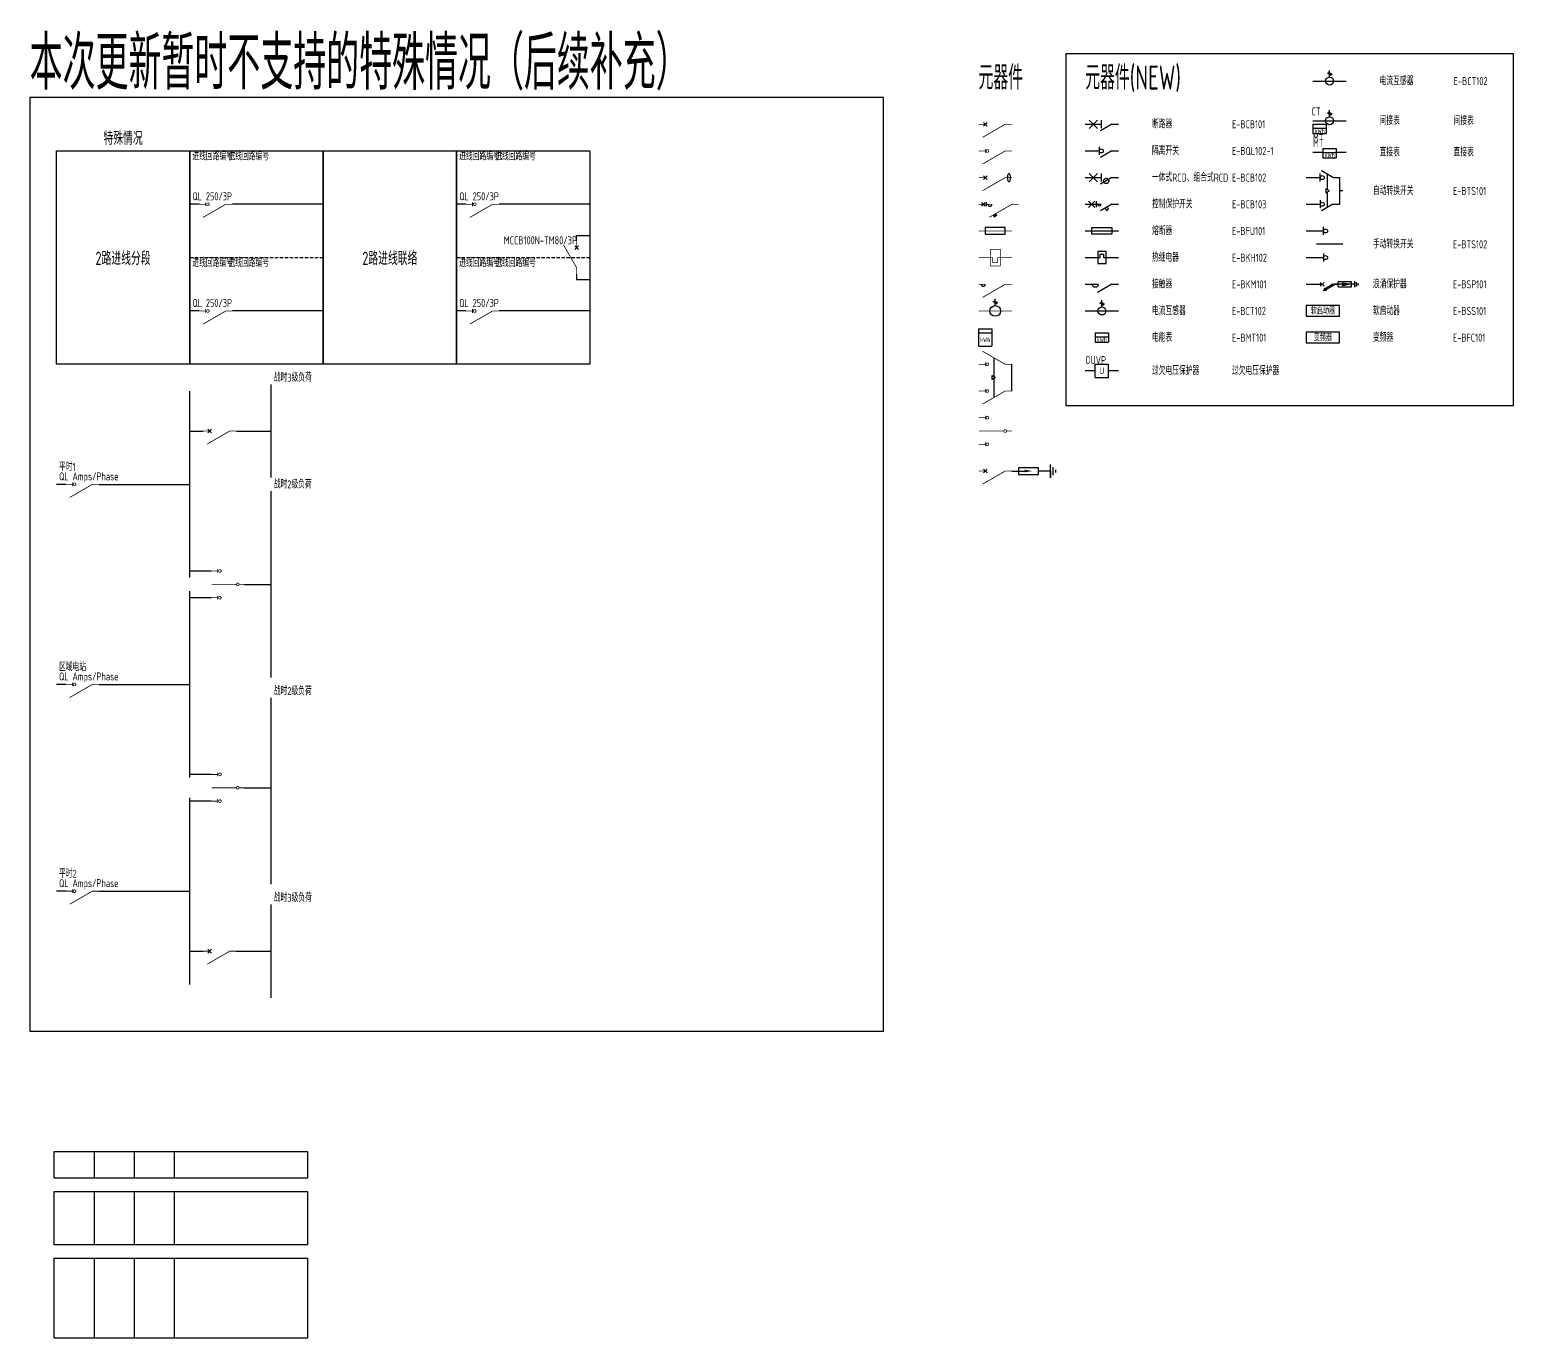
# Model space of a CAD drawing. Header units: millimetres. Extents: x -33464 to 217351, y -4000 to 120872.
# Drawn here: x 161741 to 217351, y 56485 to 105546 of the extents above; entities that cross this region are included whole.
import ezdxf
from ezdxf.enums import TextEntityAlignment as Align

# ---------------------------------------------------------------- set-up
doc = ezdxf.new("R2010")
doc.units = ezdxf.units.MM
doc.header["$LTSCALE"] = 500
doc.header["$MEASUREMENT"] = 0
doc.linetypes.add('CONTINOUS', pattern=[2000000, 1000000, 1000000])
doc.linetypes.add('HIDDEN', pattern=[0.375, 0.25, -0.125])
for name, color, linetype in [('E-POWR-DEVC', 3, 'Continuous'), ('E-UNIV-AB', 1, 'Continuous'), ('E-UNIV-DIAG', 2, 'Continuous'), ('E-UNIV-DIAG2', 2, 'HIDDEN'), ('E-UNIV-EL', 140, 'Continuous'), ('E-UNIV-NOTE', 6, 'Continuous'), ('E-UNIV-Oppo', 3, 'Continuous'), ('E-UNIV-WIRE', 4, 'Continuous')]:
    doc.layers.add(name, color=color, linetype=linetype)
doc.layers.add('内框', color=8, linetype='Continuous', plot=False)
doc.layers.add('注释', color=7, linetype='Continuous', plot=False)
doc.styles.get("Standard").update_dxf_attribs({"font": ''})
doc.styles.add('TH-STYLE3', font='tssdeng.shx', dxfattribs={"width": 0.7, "bigfont": 'tssdchn.shx'})
doc.styles.get('Standard').set_extended_font_data('SimSun')

# ---------------------------------------------------------------- blocks, each defined once
blk = doc.blocks.new('E-FU102')
for p, q in [((10, 1.25), (2.5, 1.25)), ((2.5, 1.25), (2.5, -1.25)), ((10, -1.25), (10, 1.25)), ((2.5, -1.25), (10, -1.25))]:
    blk.add_line(p, q)
at = {"const_width": 0.3}
for points in [[(0, 0), (2.5, 0)], [(2.5, 0), (10, 0)], [(10, 0), (12.5, 0)]]:
    blk.add_lwpolyline(points, dxfattribs=at)
blk = doc.blocks.new('E-BQR101')
at = {"color": 3}
for p, q in [((-0.7071067811865532, -3.207106781186553), (0.7071067811865532, -1.792893218813447)), ((-0.7071067811865532, -1.792893218813447), (0.7071067811865532, -3.207106781186553))]:
    blk.add_line(p, q, dxfattribs=at)
at = {"color": 3, "const_width": 0.3}
for points in [[(0, 0), (0, -2.5)], [(0, -10), (-4.907477288111821, -1.5)], [(0, -10), (0, -12.5)]]:
    blk.add_lwpolyline(points, dxfattribs=at)
at = {"color": 3}
blk.add_lwpolyline([(-1.518296767733403, -11.38800025453665, 0.1976868250814482), (-1.435527114215319, -11.58916441592461, 0.09883731695773847), (-1.084925817036861, -11.82547876731283, 0.05619597917308754), (-0.6411631616150544, -11.95489869907155, 0.04290072011723366), (-0.03867579032669255, -12.00668830055153, 0.04290072011720086), (0.5638115809614703, -11.95489869907161, 0.05619597917308877), (1.007574236383476, -11.82547876731283, 0.09883731695774763), (1.358175533561962, -11.58916441592459, 0.1976868250814113), (1.440945187080018, -11.38800025453665, 0.1976868250814998), (1.358175533561933, -11.18683609314874, 0.09883731695779434), (1.007574236383476, -10.95052174176047, 0.05619597917305466), (0.563811580961584, -10.82110181000169, 0.04290072011719279), (-0.03867579032669255, -10.76931220852177, 0.04290072011715999), (-0.6411631616147702, -10.82110181000164, 0.05619597917305547), (-1.084925817036861, -10.95052174176047, 0.09883731695771948), (-1.435527114215347, -11.18683609314868, 0.1976868250813854)], format="xyb", close=True, dxfattribs=at)
at = {"layer": 'E-UNIV-AB', "width": 0.6, "flags": 9}
blk.add_attdef('QR', text='', height=3.988501616960122, dxfattribs=at).set_placement((5, -4.949999999999989), align=Align.MIDDLE)
blk = doc.blocks.new('E-BQL101')
at = {"color": 3, "const_width": 0.3}
for points in [[(0, 0), (0, -2.5)], [(0, -10), (-4.907477288111821, -1.5)], [(-0.75, -2.5), (0.75, -2.5)], [(0, -10), (0, -12.5)]]:
    blk.add_lwpolyline(points, dxfattribs=at)
blk.add_lwpolyline([(0.5, -3.302142464750051, 2291.831035074664), (0.4999992384566438, -3.303015128933002, 2291.831035074664)], format="xyb", dxfattribs=at)
at = {"layer": 'E-UNIV-AB', "width": 0.6, "flags": 9}
blk.add_attdef('QL', text='', height=3.988501616960122, dxfattribs=at).set_placement((2.5, -7.449999999999989), align=Align.MIDDLE)
blk = doc.blocks.new('E-BSPD01')
for p, q in [((0, 0), (0, -2.5)), ((1.25, -2.5), (-1.25, -2.5)), ((-1.25, -2.5), (-1.25, -10)), ((1.25, -10), (1.25, -2.5)), ((-1.25, -10), (1.25, -10)), ((0, -12.5), (0, -10))]:
    blk.add_line(p, q)
blk.add_lwpolyline([(0, -7.75, 0, 1, 0), (0, -4.75, 1, 1, 0)], format="xyseb")
blk.add_lwpolyline([(0, -2.5), (0, -2.925000000000011), (0, -4.75)])
blk = doc.blocks.new('E-BGROUND01')
for p, q in [((0, -2), (0, 0)), ((-2.5, -2), (2.5, -2)), ((-0.0802966489653727, -2), (-2.5, -2)), ((-1.5, -3), (1.5, -3)), ((-0.5, -4), (0.5000000000001137, -4))]:
    blk.add_line(p, q)
blk = doc.blocks.new('E-BQF102')
at = {"color": 3}
for p, q in [((-0.7071067811865532, -3.207106781186553), (0.707106781186539, -1.792893218813447)), ((-0.7071067811865532, -1.792893218813447), (0.707106781186539, -3.207106781186553))]:
    blk.add_line(p, q, dxfattribs=at)
at = {"color": 3, "const_width": 0.3}
for points in [[(0, 0), (0, -2.5)], [(0, -10), (-4.907477288111821, -1.5)], [(0, -10), (0, -12.5)]]:
    blk.add_lwpolyline(points, dxfattribs=at)
at = {"layer": 'E-UNIV-AB', "width": 0.6, "flags": 9}
blk.add_attdef('QF', text='', height=3.988501616960122, dxfattribs=at).set_placement((5, -7.449999999999989), align=Align.MIDDLE)
blk = doc.blocks.new('E-BCPS001')
at = {"color": 3}
for p, q in [((2.457106781186553, -0.7071067811865532), (1.042893218813447, 0.7071067811865532)), ((1.042893218813447, -0.7071067811865532), (2.457106781186553, 0.7071067811865532)), ((3, -0.75), (3, 0.75))]:
    blk.add_line(p, q, dxfattribs=at)
at = {"color": 3, "const_width": 0.3}
for points in [[(0, 0), (5, 0)], [(12.5, 0), (4, -4.907477288111863)], [(12.5, 0), (15, 0)]]:
    blk.add_lwpolyline(points, dxfattribs=at)
at = {"color": 3}
blk.add_arc((4.25, 0), 0.75, 180, 0, dxfattribs=at)
blk.add_solid([(5.299038105676573, -4.157477288111863), (5.799038105676573, -5.023502691896283), (6.598076211353145, -3.407477288111863), (7.098076211353145, -4.273502691896283)], dxfattribs=at)
blk = doc.blocks.new('E-BATS101-1')
at = {"layer": 'E-POWR-DEVC'}
blk.add_line((12.5, -10), (12.5, 3.061616997868383e-16), dxfattribs=at)
blk.add_lwpolyline([(5.100480947162055, -5.703738644056557), (5.100480947162055, -4.203738644056557), (6.399519052838741, -4.953738644056557)], close=True, dxfattribs=at)
at = {"layer": 'E-UNIV-DIAG2'}
for p, q in [((5.75, 2.453738644055989), (5.75, -4.578738644057012)), ((5.75, -5.328738644057012), (5.75, -12.45373864405701))]:
    blk.add_line(p, q, dxfattribs=at)
at = {"layer": 'E-POWR-DEVC', "xscale": -1, "rotation": 90}
blk.add_blockref('E-BQL101', (0, 3.061616997868383e-16), dxfattribs=at)
at = {"layer": 'E-POWR-DEVC', "rotation": 90}
blk.add_blockref('E-BQL101', (0, -10), dxfattribs=at)
blk = doc.blocks.new('E-BQL201')
at = {"color": 3, "const_width": 0.3}
for points in [[(0, 0), (2.499999999996362, 0)], [(2.499999999996362, -0.75), (2.499999999996362, 0.75)], [(9.499999999989086, -5), (0.1850454237719532, -5)], [(10.50000000000728, -5), (12.5, -5)], [(0, -10), (2.499999999996362, -10)], [(2.499999999996362, -10.75), (2.499999999996362, -9.25)]]:
    blk.add_lwpolyline(points, dxfattribs=at)
for points in [[(3.302142464744975, 0.5, 2291.831035074664), (3.303015128931293, 0.4999992384618963, 2291.831035074664)], [(9.999999999985448, -4.499999999985448, 2291.831035074664), (10.00087266416813, -4.500000761538104, 2291.831035074664)], [(3.302142464744975, -9.5, 2291.831035074664), (3.303015128931293, -9.50000076154538, 2291.831035074664)]]:
    blk.add_lwpolyline(points, format="xyb", dxfattribs=at)
blk = doc.blocks.new('E-BKH101')
at = {"const_width": 0.02333333333333333}
blk.add_lwpolyline([(0, -1.818989403545856e-12), (0, -0.4250000000010914), (-0.1500000000005457, -0.4250000000010914), (-0.1500000000005457, -0.5750000000025466), (0, -0.5750000000025466), (0, -1.000000000003638)], dxfattribs=at)
blk.add_lwpolyline([(-0.2500000000001819, -0.3500000000021828), (0.2500000000001819, -0.3500000000021828), (0.2500000000001819, -0.6500000000014552), (-0.2500000000001819, -0.6500000000014552)], close=True, dxfattribs=at)
at = {"flags": 9}
blk.add_attdef('S', (9.094947017729282e-13, 0), '', height=6.66666666667e-06, dxfattribs=at)
blk = doc.blocks.new('E-BKM102')
at = {"color": 3, "const_width": 0.3}
for points in [[(0, 0), (0, -2.5)], [(0, -10), (-4.907477288111807, -1.5)], [(0, -10), (0, -12.5)]]:
    blk.add_lwpolyline(points, dxfattribs=at)
at = {"color": 3}
blk.add_arc((0, -1.75), 0.75, 90, 270, dxfattribs=at)
at = {"layer": 'E-UNIV-AB', "width": 0.6, "flags": 9}
blk.add_attdef('KM', text='', height=3.988501616960122, dxfattribs=at).set_placement((5, -4.949999999999989), align=Align.MIDDLE)
blk = doc.blocks.new('E-TA103')
for p, q in [((3.618406002730751, -5.405929054009732), (2.673357228247085, -6.783054942186169)), ((2, -6.25), (4.5, -6.25)), ((3.955923422189187, -5.810966079943995), (3.010874647705521, -7.188091968120403))]:
    blk.add_line(p, q)
at = {"const_width": 0.3}
blk.add_lwpolyline([(0, 0), (0, -12.5)], dxfattribs=at)
blk.add_circle((0, -6.25), 2)
blk = doc.blocks.new('E-BPW001')
for p, q in [((-2.499999999999998, 4), (-2.5, -2.5)), ((-2.499999999999998, 4), (2.500000000000002, 4)), ((-2.499999999999999, 2.499999999999886), (2.5, 2.500000000000057)), ((2.500000000000002, 4), (2.5, -2.5)), ((-2.5, -2.5), (2.5, -2.5))]:
    blk.add_line(p, q)
at = {"layer": 'E-UNIV-EL', "style": 'TH-STYLE3', "width": 0.7}
blk.add_text('kWh', height=1.8, dxfattribs=at).set_placement((0, 0), align=Align.MIDDLE)
blk = doc.blocks.new('E-BKH102')
at = {"layer": 'E-UNIV-Oppo'}
blk.add_lwpolyline([(0, 0), (5.625000000000085, 0), (5.625000000000085, 1.3125), (6.875000000000085, 1.3125), (6.875000000000071, 0), (12.5, 0)], dxfattribs=at)
blk.add_lwpolyline([(7.812500000000071, 2.25), (4.687500000000071, 2.25), (4.687500000000071, -2.25), (7.812500000000071, -2.25)], close=True, dxfattribs=at)
blk = doc.blocks.new('E-BCB103')
at = {"layer": 'E-UNIV-Oppo'}
h = blk.add_hatch(dxfattribs=at)
h.set_pattern_fill('ANSI31', color=256, scale=100)
h.set_pattern_definition([(45, (-215, -405), (-8.838834764831844, 8.838834764831844), [])])
h.paths.add_polyline_path([(8.267949192431132, -0.9999999999999973), (7.401923788646688, -1.499999999999999), (7.901923788646677, -2.366025403784437), (8.767949192431121, -1.866025403784433)])
for p, q in [((0, 0), (6, 0)), ((1.244257306747699, 1.193242693252301), (3.630742693252301, -1.193242693252301)), ((3.630742693252301, 1.193242693252301), (1.244257306747699, -1.193242693252301)), ((4.125, 1.125), (4.125, -1.125)), ((10, 0), (12.5, 0))]:
    blk.add_line(p, q, dxfattribs=at)
for points in [[(10, 0), (5.669872981077809, -2.5)], [(7.401923788646684, -1.5), (7.901923788646677, -2.366025403784434), (8.767949192431125, -1.866025403784434), (8.267949192431132, -1)]]:
    blk.add_lwpolyline(points, dxfattribs=at)
blk.add_arc((5.25, 0.200961894323342), 0.7764571353075623, 195.0000000000011, 344.9999999999989, dxfattribs=at)
blk = doc.blocks.new('E-BQL102-1')
at = {"layer": 'E-UNIV-Oppo'}
for p, q in [((0, 0), (5.25, 0)), ((5.25, 1.5), (5.25, -1.5)), ((10, 0), (12.5, 0))]:
    blk.add_line(p, q, dxfattribs=at)
blk.add_lwpolyline([(10, 0), (5.669872981077809, -2.5)], dxfattribs=at)
blk.add_circle((6, 0), 0.75, dxfattribs=at)
blk = doc.blocks.new('E-BCB102')
at = {"layer": 'E-UNIV-Oppo'}
for p, q in [((0, 0), (6, 0)), ((1.409009742330269, 1.590990257669745), (4.590990257669731, -1.590990257669745)), ((4.590990257669731, 1.590990257669745), (1.409009742330269, -1.590990257669745)), ((6, 1.5), (6, -1.5)), ((10, 0), (12.5, 0))]:
    blk.add_line(p, q, dxfattribs=at)
blk.add_lwpolyline([(10, 0), (5.669872981077809, -2.5)], dxfattribs=at)
blk.add_circle((7.834936490538908, -1.25), 1, dxfattribs=at)
blk = doc.blocks.new('E-BKM101')
at = {"layer": 'E-UNIV-Oppo'}
for points in [[(0, 0), (5, 0)], [(10, 0), (4.587341226347235, -3.124999999999972)], [(10, 0), (12.5, 0)]]:
    blk.add_lwpolyline(points, dxfattribs=at)
blk.add_arc((3.75, 0.3349364905388938), 1.294095225512601, 195.0000000000015, 344.9999999999984, dxfattribs=at)
blk = doc.blocks.new('E-BCT102')
for p, q in [((3.118406002730751, -5.405929054009732), (2.173357228247085, -6.783054942186169)), ((1.5, -6.25), (4, -6.25)), ((3.455923422189187, -5.810966079943995), (2.510874647705521, -7.188091968120403))]:
    blk.add_line(p, q)
blk.add_lwpolyline([(0, 0), (0, -12.5)])
blk.add_circle((0, -6.25), 1.5)
blk = doc.blocks.new('E-BMT101')
for p, q in [((-2.499999999999998, 2.500000000000056), (-2.499999999999998, -1.000000000000057)), ((-2.499999999999998, 2.500000000000056), (2.500000000000002, 2.500000000000056)), ((-2.499999999999999, 0.9999999999999427), (2.5, 1.000000000000113)), ((2.500000000000002, 2.500000000000056), (2.500000000000002, -1.000000000000057)), ((-2.499999999999998, -1.000000000000057), (2.500000000000002, -1.000000000000057))]:
    blk.add_line(p, q)
at = {"layer": 'E-UNIV-EL', "style": 'TH-STYLE3', "width": 0.7}
blk.add_text('kWh', height=1.8, dxfattribs=at).set_placement((1.998401444325282e-15, -3.33066907387547e-16), align=Align.MIDDLE)
blk = doc.blocks.new('E-BCB101')
at = {"layer": 'E-UNIV-Oppo'}
for p, q in [((0, 0), (6, 0)), ((1.409009742330269, 1.590990257669745), (4.590990257669731, -1.590990257669745)), ((4.590990257669731, 1.590990257669745), (1.409009742330269, -1.590990257669745)), ((6, 1.5), (6, -1.5)), ((10, 0), (12.5, 0))]:
    blk.add_line(p, q, dxfattribs=at)
blk.add_lwpolyline([(10, 0), (5.669872981077808, -2.499999999999999)], dxfattribs=at)
blk = doc.blocks.new('E-BFU101')
at = {"layer": 'E-POWR-DEVC'}
blk.add_lwpolyline([(-1.455191522836685e-11, 0), (12.49999999998574, 0)], dxfattribs=at)
blk.add_lwpolyline([(2.499999999985739, 1.25), (9.99999999998574, 1.25), (9.99999999998574, -1.25), (2.499999999985739, -1.25)], close=True, dxfattribs=at)
blk = doc.blocks.new('E-BTS101')
at = {"layer": 'E-UNIV-NOTE'}
for p, q in [((-5.915063509461099, 6.25), (-5.915063509461098, 0.5000000000032214)), ((-6.348076211352907, 0.7500000000029787), (-6.348076211352907, -0.7499999999970213)), ((-5.049038105676246, 2.992939229784497e-12), (-6.348076211352907, 0.7500000000029787)), ((-6.348076211352907, -0.7499999999970213), (-5.049038105676246, 2.992939229784497e-12)), ((-5.915063509461103, -0.4999999999972563), (-5.915063509461103, -6.25))]:
    blk.add_line(p, q, dxfattribs=at)
at = {"layer": 'E-UNIV-Oppo'}
for p, q in [((-8.500000000000004, 3.5), (-8.500000000000004, 6.5)), ((-3.75, 5), (-8.080127018922195, 7.5)), ((-13.75, 5), (-8.500000000000004, 5)), ((-3.75, 5), (-1.25, 5)), ((-1.25, 5), (-1.25, -5)), ((0, 0), (-1.25, 0)), ((-13.75000000000001, -5), (-8.500000000000007, -5)), ((-8.500000000000007, -3.5), (-8.500000000000007, -6.5)), ((-3.750000000000007, -5), (-8.080127018922198, -7.5)), ((-3.750000000000007, -5), (-1.250000000000007, -5))]:
    blk.add_line(p, q, dxfattribs=at)
for centre in [(-7.750000000000004, 5), (-7.750000000000007, -5)]:
    blk.add_circle(centre, 0.75, dxfattribs=at)
blk = doc.blocks.new('E-BSP101')
at = {"layer": 'E-POWR-DEVC', "linetype": 'CONTINOUS'}
for points in [[(13.65505072167146, 0.4897731388656723), (13.65504631002784, -0.4898371363902925), (15.9262433609355, -4.222701016942665e-05)], [(13.65505072165573, 0.489769172544726), (13.65504631001036, -0.4898411027103862), (15.92624336091977, -4.619333111577362e-05)]]:
    blk.add_hatch(color=256, dxfattribs=at).paths.add_polyline_path(points)
at = {"layer": 'E-UNIV-Oppo'}
h = blk.add_hatch(dxfattribs=at)
h.set_pattern_fill('ANSI31', color=256, scale=100)
h.set_pattern_definition([(45, (0, 0), (-112.2532015133644, 112.2532015133644), [])])
h.paths.add_polyline_path([(7.449617496366192, -2.338489428793932), (6.449617496366191, -2.338489428793932), (6.949617496366191, -1.472464025009493)])
at = {"layer": 'E-POWR-DEVC', "linetype": 'CONTINOUS'}
for p, q in [((18.24799461134246, -5.664923838821778e-05), (10.65391668974713, 1.607646396450946e-06)), ((16.99598111530128, 0.901401629211307), (11.9879108925612, 0.9014241828984382)), ((16.99598111521921, 0.9013834716900533), (11.98791089247914, 0.9014060253772129)), ((13.65504631002784, -0.4898371363902925), (13.65505072167146, 0.4897731388656723)), ((13.65504631001036, -0.4898411027103862), (13.65505072165573, 0.489769172544726)), ((15.9262433609355, -4.222701016942665e-05), (13.65505072167146, 0.4897731388656723)), ((15.92624336091977, -4.619333111577362e-05), (13.65505072165573, 0.489769172544726)), ((16.99596082867181, -0.9014996845729115), (16.99596894798742, 0.9014055956318145)), ((16.99596082867181, -0.9014996845729115), (16.99596894798742, 0.9014055956318145)), ((16.99596082865438, -0.9015036508938579), (16.99596894796998, 0.9014016293108682)), ((16.99596082865438, -0.9015036508938579), (16.99596894796998, 0.9014016293108682)), ((18.24797736943759, -1.126872449365919), (18.24798751858297, 1.126759150889967)), ((18.8739877896075, -0.7621951315866511), (18.87399465411031, 0.7620761947633525)), ((19.49999820977742, -0.3975178139077684), (19.50000178963937, 0.3973932386375907)), ((11.98789060580955, -0.9015048449055882), (16.99596082854958, -0.9015273985936005)), ((11.98789060579033, -0.9015088112265346), (16.9959608285304, -0.9015313649136942)), ((13.65504631002784, -0.4898371363902925), (15.9262433609355, -4.222701016942665e-05)), ((13.65504631001036, -0.4898411027103862), (15.92624336091977, -4.619333111577362e-05))]:
    blk.add_line(p, q, dxfattribs=at)
at = {"layer": 'E-POWR-DEVC', "linetype": 'Continuous'}
for p, q in [((11.98790277326307, -0.9014771309852847), (11.98791089257868, 0.9014281492193845)), ((11.98790277324559, -0.9014810973053784), (11.9879108925612, 0.9014241828984382))]:
    blk.add_line(p, q, dxfattribs=at)
at = {"layer": 'E-UNIV-Oppo'}
for p, q in [((0, 0), (6, 0)), ((5.292893218813453, -0.7071067811865475), (6.707106781186548, 0.7071067811865475)), ((5.292893218813453, 0.7071067811865475), (6.707106781186548, -0.7071067811865475)), ((10, 0), (7.074617496363159, -1.688970375957354)), ((11, 2.220446049250313e-16), (7.324617496363159, -2.121983077849572)), ((10, 0), (12.5, 0)), ((6.949617496366191, -1.472464025009493), (6.449617496366191, -2.338489428793932)), ((7.449617496366192, -2.338489428793932), (6.449617496366191, -2.338489428793932)), ((6.949617496366191, -1.472464025009493), (7.449617496366191, -2.338489428793932))]:
    blk.add_line(p, q, dxfattribs=at)
blk = doc.blocks.new('E-BTS102')
at = {"layer": 'E-UNIV-Oppo'}
for p, q in [((-7.249999999999091, 3.5), (-7.249999999999091, 6.5)), ((-13.74999999999955, 5), (-7.249999999999091, 5)), ((-13.74999999999955, -5), (-7.249999999999091, -5)), ((-7.249999999999091, -3.5), (-7.249999999999091, -6.5))]:
    blk.add_line(p, q, dxfattribs=at)
blk.add_lwpolyline([(4.547473508864641e-13, 0), (-9.87499999999909, 0)], dxfattribs=at)
for centre in [(-6.499999999999091, 5), (-6.499999999999091, -5)]:
    blk.add_circle(centre, 0.75, dxfattribs=at)
blk = doc.blocks.new('E-BSS101')
at = {"layer": 'E-UNIV-Oppo'}
blk.add_lwpolyline([(12.5, 2), (0, 2), (0, -2), (12.5, -2)], close=True, dxfattribs=at)
at = {"layer": 'E-UNIV-EL', "linetype": 'Continuous', "style": 'TH-STYLE3', "width": 0.7}
blk.add_attdef('软启动器', text='', height=2.5, dxfattribs=at).set_placement((6.25, 0), align=Align.MIDDLE_CENTER)
blk = doc.blocks.new('E-BFC101')
at = {"layer": 'E-UNIV-Oppo'}
blk.add_lwpolyline([(12.5, 2), (0, 2), (0, -2), (12.5, -2)], close=True, dxfattribs=at)
at = {"layer": 'E-UNIV-EL', "linetype": 'Continuous', "style": 'TH-STYLE3', "width": 0.7}
blk.add_attdef('变频器', text='', height=2.5, dxfattribs=at).set_placement((6.25, 0), align=Align.MIDDLE_CENTER)
blk = doc.blocks.new('直接表')
at = {"layer": 'E-UNIV-WIRE'}
for points in [[(3.75, 0), (0, 0)], [(12.5, 0), (8.75, 0)]]:
    blk.add_lwpolyline(points, dxfattribs=at)
at = {"layer": 'E-POWR-DEVC'}
blk.add_blockref('E-BMT101', (6.25, -1.000000000000113), dxfattribs=at)
at = {"layer": 'E-UNIV-NOTE', "style": 'TH-STYLE3', "width": 0.65}
blk.add_text('MT', height=3, rotation=359.9997814339466, dxfattribs=at).set_placement((5.72205404741899e-06, 3.499999999989159), align=Align.MIDDLE_LEFT)
blk = doc.blocks.new('间接表')
at = {"layer": 'E-POWR-DEVC', "rotation": 90}
blk.add_blockref('E-BCT102', (0, 0), dxfattribs=at)
at = {"layer": 'E-POWR-DEVC'}
blk.add_blockref('E-BMT101', (2.5, -3.75), dxfattribs=at)
at = {"layer": 'E-UNIV-NOTE', "style": 'TH-STYLE3', "width": 0.65}
for s, p in [('CT', (-0.4912337575433776, 3.499999999989232)), ('MT', (-1.194030629168669e-15, -6.5))]:
    blk.add_text(s, height=3, rotation=359.9997814339466, dxfattribs=at).set_placement(p, align=Align.MIDDLE_LEFT)
blk = doc.blocks.new('E-BKTS201')
at = {"layer": 'E-UNIV-DIAG'}
for p, q in [((1500, 0), (1500, -1000.000000000058)), ((3000, 0), (3000, -1000.000000000058)), ((4500, 0), (4500, -1000.000000000058))]:
    blk.add_line(p, q, dxfattribs=at)
blk.add_lwpolyline([(0, 0), (9499.999999999884, 0), (9499.999999999884, -1000.000000000058), (0, -1000.000000000058)], close=True, dxfattribs=at)
blk = doc.blocks.new('E-BKTS202')
at = {"layer": 'E-UNIV-DIAG'}
for p, q in [((1500, 0), (1500, -2000.000000000116)), ((3000, 0), (3000, -2000.000000000116)), ((4500, 0), (4500, -2000.000000000116))]:
    blk.add_line(p, q, dxfattribs=at)
blk.add_lwpolyline([(0, 0), (9499.999999999884, 0), (9499.999999999884, -2000.000000000116), (0, -2000.000000000116)], close=True, dxfattribs=at)
blk = doc.blocks.new('E-BKTS203')
at = {"layer": 'E-UNIV-DIAG'}
for p, q in [((1500, 0), (1500, -3000.000000000116)), ((3000, 0), (3000, -3000.000000000116)), ((4500, 0), (4500, -3000.000000000116))]:
    blk.add_line(p, q, dxfattribs=at)
blk.add_lwpolyline([(0, 0), (9499.999999999884, 0), (9499.999999999884, -3000.000000000116), (0, -3000.000000000116)], close=True, dxfattribs=at)
blk = doc.blocks.new('E-BOUVP01')
for p, q in [((3.750000000000227, 3.410605131648481e-13), (0, 1.13686837721616e-13)), ((3.750000000000227, -2.499999999999659), (3.750000000000227, 2.500000000000341)), ((8.750000000000227, -2.499999999999659), (8.750000000000227, 2.500000000000341)), ((12.50000000000068, 4.547473508864641e-13), (8.750000000000227, 3.410605131648481e-13)), ((3.750000000000227, -2.499999999999659), (8.750000000000227, -2.499999999999659))]:
    blk.add_line(p, q)
blk.add_lwpolyline([(3.750000000000227, 2.500000000000341), (8.750000000000227, 2.500000000000341)])
at = {"layer": 'E-UNIV-EL', "style": 'TH-STYLE3', "width": 0.699999988079071}
blk.add_text('U', height=2.5, dxfattribs=at).set_placement((6.250000000000227, 3.410605131648481e-13), align=Align.MIDDLE)
blk = doc.blocks.new('过欠电压保护器')
at = {"layer": 'E-POWR-DEVC'}
blk.add_blockref('E-BOUVP01', (0, 0), dxfattribs=at)
at = {"layer": 'E-UNIV-NOTE', "style": 'TH-STYLE3', "width": 0.65}
blk.add_text('OUVP', height=3, rotation=359.9997814339466, dxfattribs=at).set_placement((5.7220458984375e-06, 3.999999999985448), align=Align.MIDDLE_LEFT)

msp = doc.modelspace()

# ---------------------------------------------------------------- linework, layer by layer
at = {"layer": 'E-POWR-DEVC', "linetype": 'HIDDEN'}
for points in [[(167741.3007829252, 96999.9999999998), (172741.3007829252, 96999.9999999998)], [(177741.3007829252, 96999.99999999981), (182741.3007829252, 96999.99999999981)]]:
    msp.add_lwpolyline(points, dxfattribs=at)
at = {"layer": 'E-UNIV-AB', "color": 2}
msp.add_lwpolyline([(161741.3007829253, 67999.99999999977), (193741.3007829252, 67999.99999999977), (193741.3007829252, 102999.9999999998), (161741.3007829253, 102999.9999999998)], close=True, dxfattribs=at)
at = {"layer": 'E-UNIV-WIRE'}
for p, q in [((168091.3007829252, 98999.9999999998), (167741.3007829252, 98999.9999999998)), ((172741.3007829252, 98999.9999999998), (169341.3007829252, 98999.9999999998)), ((178091.3007829252, 98999.99999999981), (177741.3007829252, 98999.99999999981)), ((182741.3007829252, 98999.99999999981), (179341.3007829252, 98999.99999999981)), ((182241.3007829252, 97624.99999999981), (182241.3007829252, 97824.99999999981)), ((182241.3007829252, 97824.99999999981), (182741.3007829252, 97824.99999999981)), ((182241.3007829252, 96374.99999999978), (182241.3007829252, 96174.99999999978)), ((182241.3007829252, 96174.99999999978), (182741.3007829252, 96174.99999999978)), ((168091.3007829252, 94999.9999999998), (167741.3007829252, 94999.9999999998)), ((172741.3007829252, 94999.9999999998), (169341.3007829252, 94999.9999999998)), ((178091.3007829252, 94999.99999999981), (177741.3007829252, 94999.99999999981)), ((182741.3007829252, 94999.99999999981), (179341.3007829252, 94999.99999999981)), ((167741.3007829251, 90499.9999999998), (168241.3007829251, 90499.9999999998)), ((169491.3007829251, 90499.9999999998), (170791.3007829251, 90499.9999999998)), ((163091.3007829251, 88499.99999999981), (162741.3007829251, 88499.99999999981)), ((164341.3007829251, 88499.99999999981), (167741.3007829251, 88499.99999999981)), ((168541.3007829251, 85249.99999999983), (167741.3007829251, 85249.99999999983)), ((169791.3007829251, 84749.99999999983), (170791.3007829251, 84749.99999999983)), ((168541.3007829251, 84249.99999999983), (167741.3007829251, 84249.99999999983)), ((163091.3007829251, 80999.99999999981), (162741.3007829251, 80999.99999999981)), ((164341.3007829251, 80999.99999999981), (167741.3007829251, 80999.99999999981)), ((168541.3007829251, 77624.99999999987), (167741.3007829251, 77624.99999999987)), ((169791.3007829251, 77124.99999999987), (170791.3007829251, 77124.99999999987)), ((168541.3007829251, 76624.99999999987), (167741.3007829251, 76624.99999999987)), ((163091.3007829251, 73249.99999999985), (162741.3007829251, 73249.99999999985)), ((164341.3007829251, 73249.99999999985), (167741.3007829251, 73249.99999999985)), ((167741.3007829251, 70999.9999999999), (168241.3007829251, 70999.9999999999)), ((169491.3007829251, 70999.9999999999), (170791.3007829251, 70999.9999999999))]:
    msp.add_line(p, q, dxfattribs=at)
msp.add_lwpolyline([(200588.2509709303, 104657.4039553758), (217351.4787432109, 104657.4039553758), (217351.4787432109, 91438.82918932335), (200588.2509709303, 91438.82918932335)], close=True, dxfattribs=at)
at = {"layer": 'E-UNIV-WIRE', "const_width": 50}
for points in [[(172741.3007829252, 100499.9999999998), (172741.3007829252, 97499.99999999981)], [(182741.3007829252, 100499.9999999998), (182741.3007829252, 97499.99999999981)], [(172741.3007829252, 96499.99999999978), (172741.3007829252, 93499.99999999981)], [(182741.3007829252, 96499.99999999978), (182741.3007829252, 93499.99999999981)], [(167741.3007829251, 91999.99999999978), (167741.3007829251, 84999.99999999983)], [(170791.3007829251, 92249.99999999978), (170791.3007829251, 88749.99999999981)], [(170791.3007829251, 88249.99999999981), (170791.3007829251, 81249.99999999984)], [(167741.3007829251, 84499.9999999998), (167741.3007829251, 77499.99999999984)], [(170791.3007829251, 80499.99999999984), (170791.3007829251, 73499.99999999988)], [(167741.3007829251, 76749.99999999984), (167741.3007829251, 69749.99999999987)], [(170791.3007829251, 72749.99999999988), (170791.3007829251, 69249.9999999999)]]:
    msp.add_lwpolyline(points, dxfattribs=at)
at = {"layer": '内框'}
for points in [[(162741.3007829251, 100999.9999999998), (167741.3007829252, 100999.9999999998), (167741.3007829252, 92999.9999999998), (162741.3007829251, 92999.99999999978)], [(167741.3007829252, 100999.9999999998), (172741.3007829252, 100999.9999999998), (172741.3007829252, 92999.9999999998), (167741.3007829252, 92999.9999999998)], [(172741.3007829252, 100999.9999999998), (177741.3007829252, 100999.9999999998), (177741.3007829252, 92999.99999999981), (172741.3007829252, 92999.9999999998)], [(177741.3007829252, 100999.9999999998), (182741.3007829252, 100999.9999999998), (182741.3007829252, 92999.99999999981), (177741.3007829252, 92999.99999999981)]]:
    msp.add_lwpolyline(points, close=True, dxfattribs=at)

# ---------------------------------------------------------------- block references
at = {"layer": 'E-POWR-DEVC', "rotation": 90}
for name, p, xscale, yscale, zscale in [('E-BCT102', (209840.1940681194, 103618.1094521544), 100, 100, 100), ('E-BQF102', (197307.8188864733, 101999.9999999998), 100, 100, 100), ('E-BQL101', (197307.8188864733, 100999.9999999998), 100, 100, 100), ('E-BQR101', (197307.8188864733, 99999.99999999975), 100, 100, 100), ('E-BQL101', (168091.3007829252, 98999.9999999998), 100, 100, 100), ('E-BQL101', (178091.3007829252, 98999.99999999981), 100, 100, 100), ('E-BKH101', (197307.8188864733, 96999.99999999975), 1250, 1250, 1250), ('E-BKM102', (197307.8188864733, 95999.99999999975), 100, 100, 100), ('E-TA103', (197307.8188864733, 94999.99999999975), 100, 100, 100), ('E-BCT102', (201306.5805937913, 94999.99999999814), 100, 100, 100), ('E-BQL101', (168091.3007829252, 94999.9999999998), 100, 100, 100), ('E-BQL101', (178091.3007829252, 94999.99999999981), 100, 100, 100), ('E-BQF102', (168241.3007829251, 90499.9999999998), 100, 100, 100), ('E-BQF102', (197307.8188864733, 88999.99999999975), 100, 100, 100), ('E-BSPD01', (198557.8188864733, 88999.99999999975), 100, 100, 100), ('E-BGROUND01', (199807.8188864733, 88999.99999999975), 100, 100, 100), ('E-BQL101', (163091.3007829251, 88499.99999999981), 100, 100, 100), ('E-BQL101', (163091.3007829251, 80999.99999999981), 100, 100, 100), ('E-BQL101', (163091.3007829251, 73249.99999999985), 100, 100, 100), ('E-BQF102', (168241.3007829251, 70999.9999999999), 100, 100, 100)]:
    msp.add_blockref(name, p, dxfattribs=dict(at, xscale=xscale, yscale=yscale, zscale=zscale))
at = {"layer": 'E-POWR-DEVC', "xscale": 100, "yscale": 100, "zscale": 100}
for name, p in [('间接表', (209840.1940681194, 102129.4518958588)), ('E-BCB101', (201306.5805937913, 101999.9999999981)), ('直接表', (209840.1940681194, 100947.1131823258)), ('E-BQL102-1', (201306.5805937913, 100999.9999999981)), ('E-BCB102', (201306.5805937913, 99999.99999999814)), ('E-BTS101', (210963.2878595111, 99499.99999999814)), ('E-BCPS001', (197307.8188864733, 98999.99999999975)), ('E-BCB103', (201306.5805937913, 98999.99999999814)), ('E-FU102', (197307.8188864733, 97999.99999999975)), ('E-BFU101', (201306.5805937913, 97999.99999999814)), ('E-BTS102', (210963.2878595111, 97499.99999999814)), ('E-BQF102', (182241.3007829252, 97624.99999999981)), ('E-BKH102', (201306.5805937913, 96999.99999999814)), ('E-BKM101', (201306.5805937913, 95999.99999999814)), ('E-BSP101', (209588.2878595111, 95999.99999999814)), ('E-BPW001', (197557.8188864733, 93924.99999999975)), ('E-BMT101', (201931.5805937913, 93924.99999999814)), ('E-BATS101-1', (197307.8188864733, 92999.99999999975)), ('过欠电压保护器', (201306.5805937913, 92758.05921873759)), ('E-BQL201', (197307.8188864733, 90999.99999999975)), ('E-BQL201', (168541.3007829251, 85249.99999999983)), ('E-BQL201', (168541.3007829251, 77624.99999999987))]:
    msp.add_blockref(name, p, dxfattribs=at)
for name, p, values in [('E-BSS101', (209588.2878595111, 94999.99999999814), {'软启动器': '软启动器'}), ('E-BFC101', (209588.2878595111, 93999.99999999814), {'变频器': '变频器'})]:
    msp.add_blockref(name, p, dxfattribs=at).add_auto_attribs(values)
at = {"layer": 'E-UNIV-DIAG'}
for name, p in [('E-BKTS201', (162657.6718149425, 63485.37250685266)), ('E-BKTS202', (162657.6718149425, 61985.37250685257)), ('E-BKTS203', (162657.6718149425, 59485.37250685243))]:
    msp.add_blockref(name, p, dxfattribs=at)

# ---------------------------------------------------------------- texts
at = {"layer": 'E-UNIV-AB', "color": 2, "style": 'TH-STYLE3', "width": 0.65}
msp.add_text('本次更新暂时不支持的特殊情况（后续补充）', height=2000, dxfattribs=at).set_placement((161741.3007829253, 104299.9999999998), align=Align.MIDDLE_LEFT)
at = {"layer": 'E-UNIV-NOTE', "style": 'TH-STYLE3', "width": 0.65}
for s, height, rotation, p in [('元器件', 900, 359.9997814339466, (197307.820603087, 103749.9999999999)), ('元器件(NEW)', 900, 359.999781470232, (201306.5823104051, 103749.9999999981)), ('电流互感器', 300, 359.999781470232, (212340.1940681194, 103618.1094521544)), ('E-BCT102', 300, 359.999781470232, (215115.6062665014, 103618.1094521544)), ('断路器', 300, 359.999781470232, (203806.5805937913, 101999.9999999981)), ('E-BCB101', 300, 359.999781470232, (206806.5805937913, 101999.9999999981)), ('间接表', 300, 359.999781470232, (212340.1940681194, 102129.4518958588)), ('间接表', 300, 359.999781470232, (215110.3973676902, 102129.4518958588)), ('进线回路编号：', 300, 359.9997814339466, (167841.3007829251, 100799.9999999998)), ('进线回路编号', 300, 359.9997814339466, (169191.3007829251, 100799.9999999998)), ('进线回路编号：', 300, 359.9997814339466, (177841.3007829252, 100799.9999999998)), ('进线回路编号', 300, 359.9997814339466, (179191.3007829252, 100799.9999999998)), ('隔离开关', 300, 359.999781470232, (203806.5805937913, 100999.9999999981)), ('E-BQL102-1', 300, 359.999781470232, (206806.5805937913, 100999.9999999981)), ('直接表', 300, 359.999781470232, (212340.1940681194, 100947.1131823258)), ('直接表', 300, 359.999781470232, (215110.3973676902, 100947.1131823258)), ('一体式RCD、组合式RCD', 300, 359.999781470232, (203806.5805937913, 99999.99999999814)), ('E-BCB102', 300, 359.999781470232, (206806.5805937913, 99999.99999999814)), ('自动转换开关', 300, 359.999781470232, (212088.2878595111, 99499.99999999814)), ('E-BTS101', 300, 359.999781470232, (215088.2878595111, 99499.99999999814)), ('QL 250/3P', 300, 359.9997814339466, (167841.3007829252, 99299.99999999981)), ('QL 250/3P', 300, 359.9997814339466, (177841.3007829252, 99299.99999999981)), ('控制保护开关', 300, 359.999781470232, (203806.5805937913, 98999.99999999814)), ('E-BCB103', 300, 359.999781470232, (206806.5805937913, 98999.99999999814)), ('熔断器', 300, 359.999781470232, (203806.5805937913, 97999.99999999814)), ('E-BFU101', 300, 359.999781470232, (206806.5805937913, 97999.99999999814)), ('MCCB100N-TM80/3P', 300, 0.0002185660534159695, (179513.4269185376, 97649.99053001385)), ('手动转换开关', 300, 359.999781470232, (212088.2878595111, 97499.99999999814)), ('E-BTS102', 300, 359.999781470232, (215088.2878595111, 97499.99999999814)), ('进线回路编号：', 300, 359.9997814339466, (167841.3007829251, 96799.99999999975)), ('进线回路编号', 300, 359.9997814339466, (169191.3007829251, 96799.99999999975)), ('进线回路编号：', 300, 359.9997814339466, (177841.3007829252, 96799.99999999977)), ('进线回路编号', 300, 359.9997814339466, (179191.3007829252, 96799.99999999977)), ('热继电器', 300, 359.999781470232, (203806.5805937913, 96999.99999999814)), ('E-BKH102', 300, 359.999781470232, (206806.5805937913, 96999.99999999814)), ('接触器', 300, 359.999781470232, (203806.5805937913, 95999.99999999814)), ('E-BKM101', 300, 359.999781470232, (206806.5805937913, 95999.99999999814)), ('浪涌保护器', 300, 359.999781470232, (212088.2878595111, 95999.99778564647)), ('E-BSP101', 300, 359.999781470232, (215088.2878595111, 95999.99778564647)), ('QL 250/3P', 300, 359.9997814339466, (167841.3007829252, 95299.99999999981)), ('QL 250/3P', 300, 359.9997814339466, (177841.3007829252, 95299.99999999981)), ('电流互感器', 300, 359.999781470232, (203806.5805937913, 94999.99999999814)), ('E-BCT102', 300, 359.999781470232, (206806.5805937913, 94999.99999999814)), ('软启动器', 300, 359.999781470232, (212088.2878595111, 94999.99999999814)), ('E-BSS101', 300, 359.999781470232, (215088.2878595111, 94999.99999999814)), ('电能表', 300, 359.999781470232, (203806.5805937913, 93999.99999999814)), ('E-BMT101', 300, 359.999781470232, (206806.5805937913, 93999.99999999814)), ('变频器', 300, 359.999781470232, (212088.2878595111, 93999.99999999814)), ('E-BFC101', 300, 359.999781470232, (215088.2878595111, 93999.99999999814)), ('过欠电压保护器', 300, 359.999781470232, (203806.5805937913, 92758.05921873759)), ('过欠电压保护器', 300, 359.999781470232, (206806.5805937913, 92758.05921873759)), ('战时3级负荷', 300, 359.9997814339466, (170891.3007829252, 92499.99999999981)), ('平时1', 300, 359.9997814339466, (162841.3007829251, 89149.99999999983)), ('QL Amps/Phase', 300, 359.9997814339466, (162841.3007829251, 88799.99999999983)), ('战时2级负荷', 300, 359.9997814339466, (170891.3007829252, 88499.99999999983)), ('区域电站', 300, 359.9997814339466, (162841.3007829251, 81649.99999999983)), ('QL Amps/Phase', 300, 359.9997814339466, (162841.3007829251, 81299.99999999983)), ('战时2级负荷', 300, 359.9997814339466, (170891.3007829252, 80749.99999999985)), ('平时2', 300, 359.9997814339466, (162841.3007829251, 73899.99999999987)), ('QL Amps/Phase', 300, 359.9997814339466, (162841.3007829251, 73549.99999999987)), ('战时3级负荷', 300, 359.9997814339466, (170891.3007829252, 72999.9999999999))]:
    msp.add_text(s, height=height, rotation=rotation, dxfattribs=at).set_placement(p, align=Align.MIDDLE_LEFT)
at = {"layer": '注释', "style": 'TH-STYLE3', "width": 0.7}
for s, p in [('特殊情况', (165241.3007829251, 101499.9999999998)), ('2路进线分段', (165241.3007829251, 96999.9999999998)), ('2路进线联络', (175241.3007829252, 96999.9999999998))]:
    msp.add_text(s, height=500, dxfattribs=at).set_placement(p, align=Align.MIDDLE)

doc.saveas('drawing.dxf')
